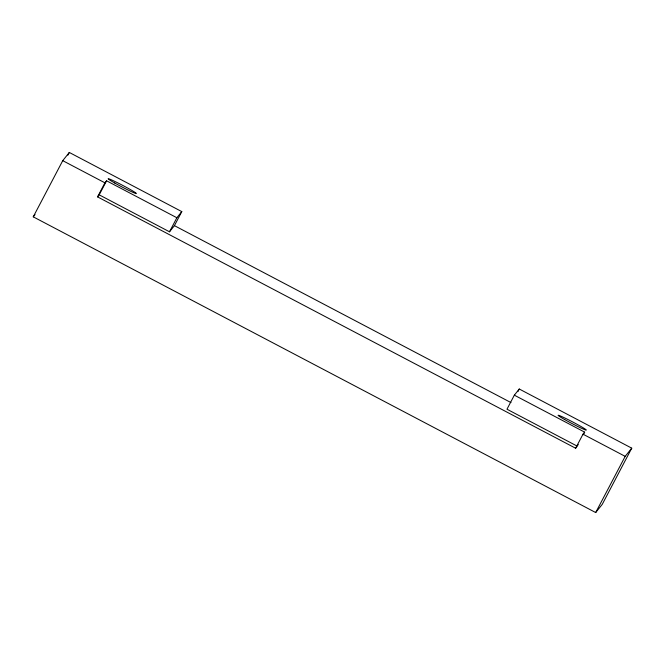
<?xml version="1.0" encoding="UTF-8"?>
<svg xmlns="http://www.w3.org/2000/svg" width="665" height="665" viewBox="0 0 665 665"><rect width="100%" height="100%" fill="white"/><g stroke="black" fill="none" stroke-linecap="round" stroke-linejoin="round"><path stroke-width="1" d="M578.193 444.42L577.27 446.173L506.971 409.216L514.344 395.168L519.265 389.017L631.75 448.16L602.257 504.336L595.69 512.54L33.25 216.84L62.743 160.664L69.31 152.46L181.794 211.603L174.421 225.643L169.5 231.794L99.193 194.837L97.556 196.882L575.632 448.227L576.73 446.855M67.88 155.178L69.31 152.46M97.556 196.882L104.929 182.842L106.566 180.789L176.873 217.746L181.794 211.603M99.193 194.837L106.566 180.789M169.5 231.794L176.873 217.746M517.877 391.652L519.265 389.017M575.632 448.227L583.006 434.179L584.643 432.134L514.344 395.168M583.263 434.76L584.643 432.134M595.69 512.54L625.191 456.356L631.75 448.16M33.25 216.84L35.037 214.604M62.743 160.664L104.929 182.842M583.006 434.179L625.191 456.356M174.421 225.643L510.969 402.583M114.762 183.025A15.885 0.856 27.7 0 0 136.333 193.523A15.885 0.856 27.7 0 0 115.71 181.844A15.885 0.856 27.7 0 0 114.762 183.025M564.718 419.582A15.885 0.856 27.7 0 0 586.289 430.08A15.885 0.856 27.7 0 0 565.666 418.401A15.885 0.856 27.7 0 0 564.718 419.582"/></g></svg>
